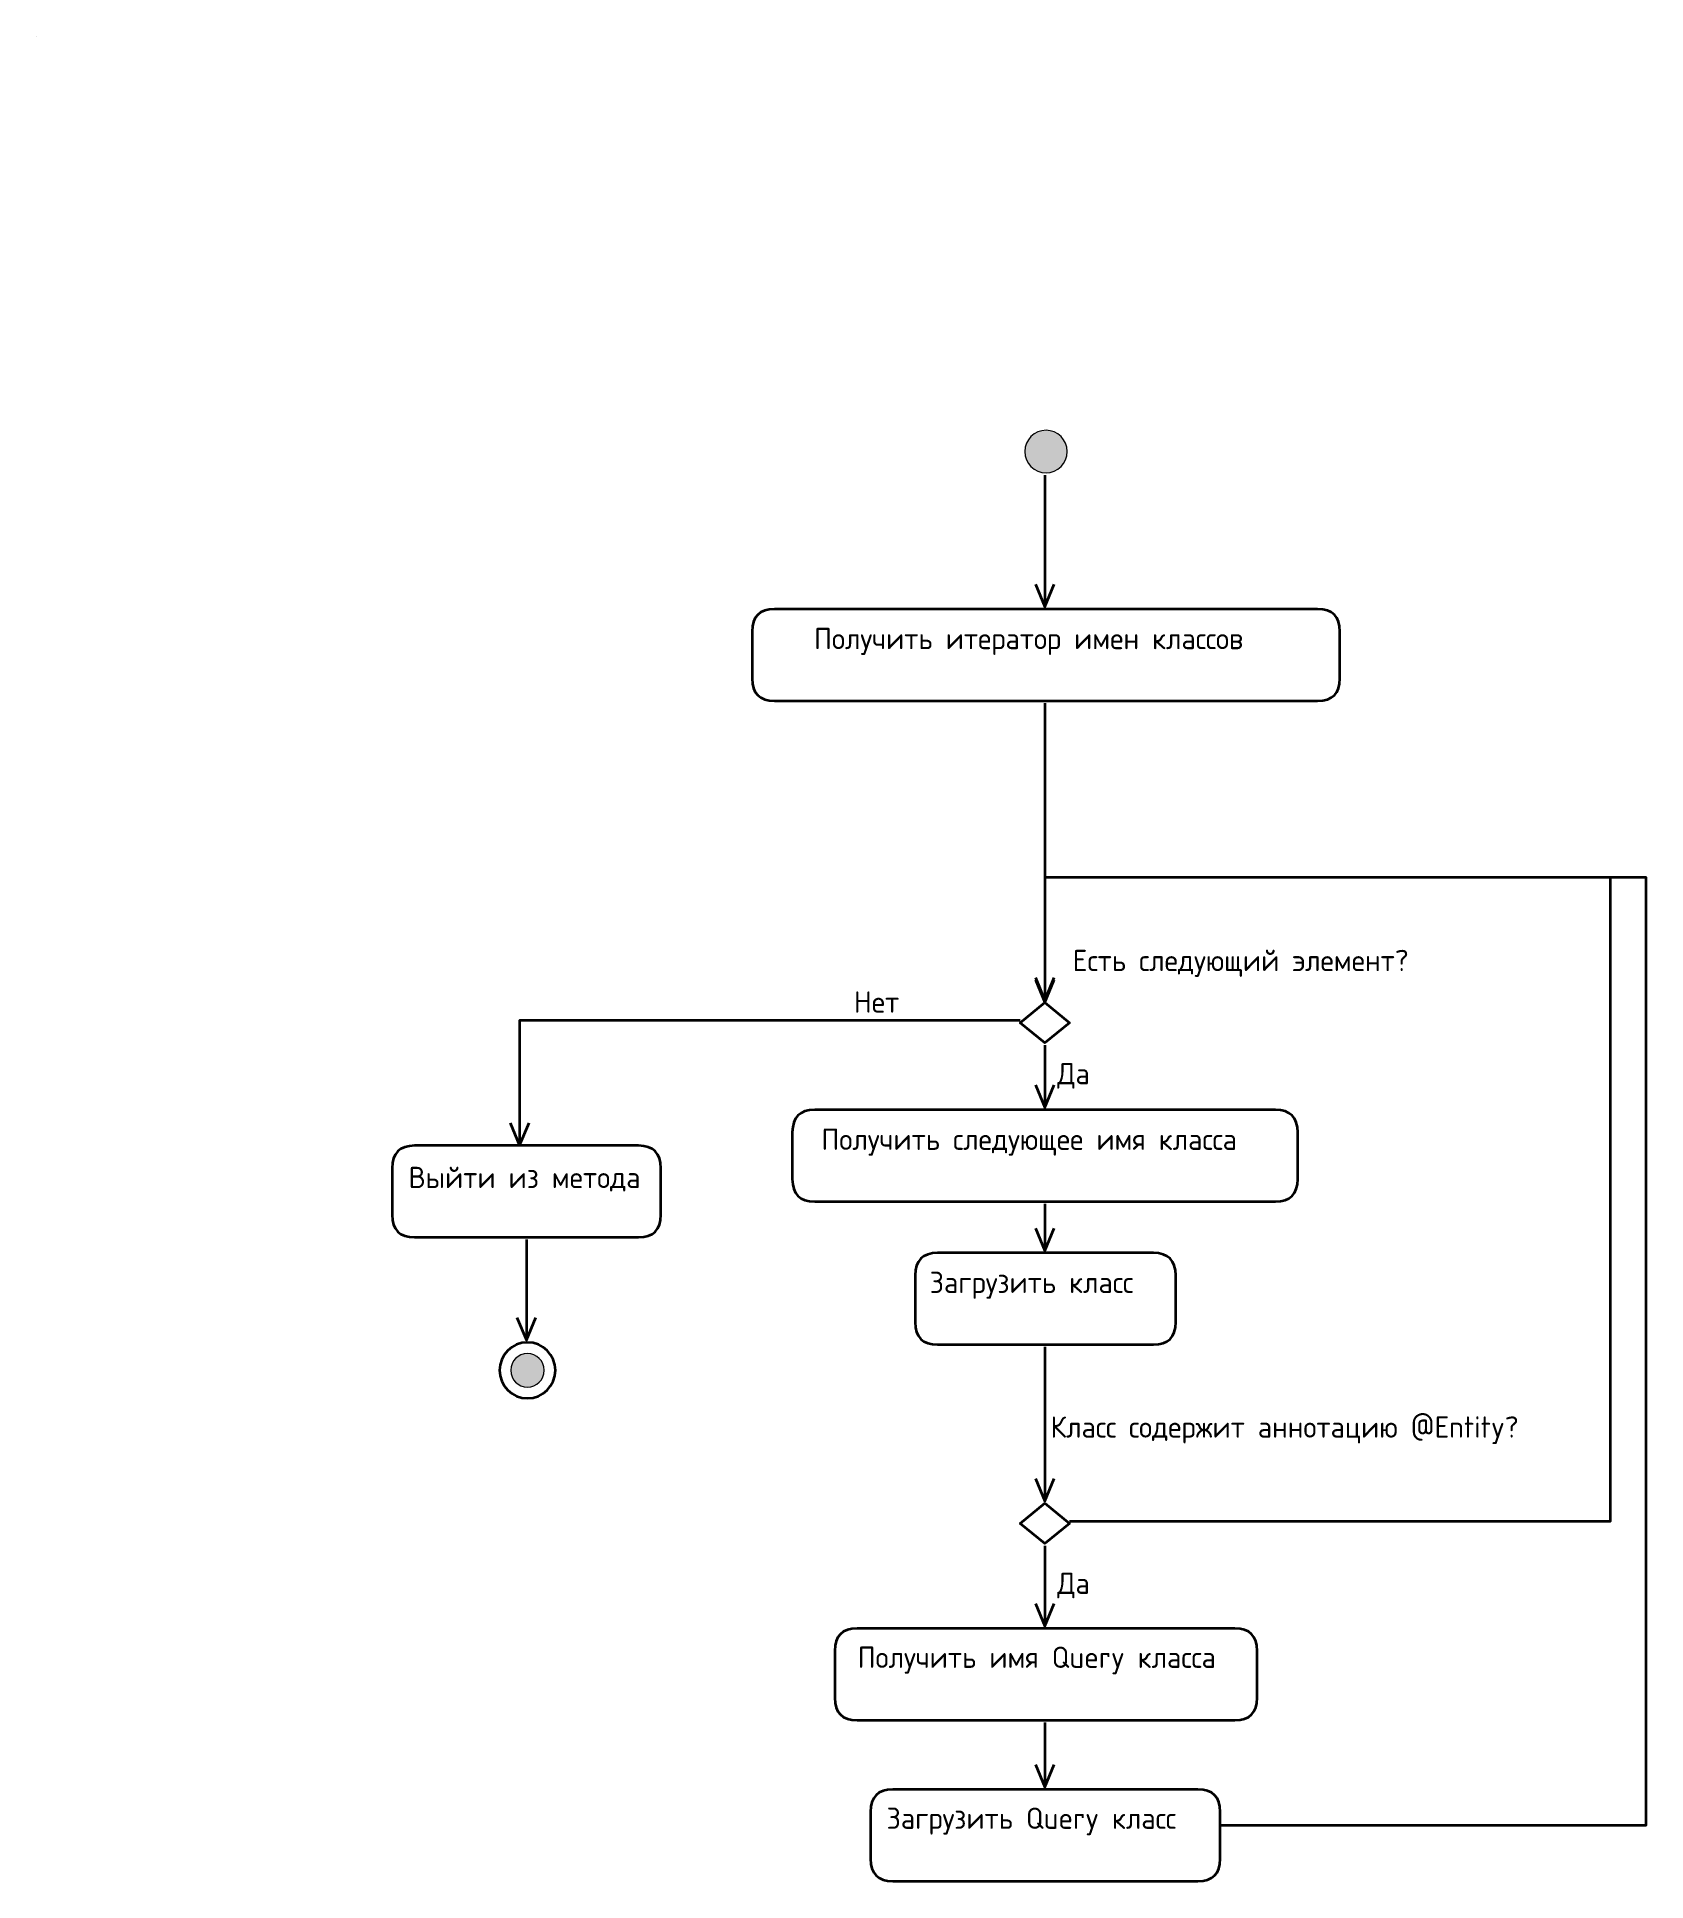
# Model space of a CAD drawing. Header units: inches. Extents: x -134 to 586, y 72 to 897.
import ezdxf

# ---------------------------------------------------------------- set-up
doc = ezdxf.new("R2010")
doc.units = ezdxf.units.IN
doc.header["$MEASUREMENT"] = 0
doc.layers.add('Слой 1', color=7, linetype='Continuous')

# ---------------------------------------------------------------- blocks, each defined once
blk = doc.blocks.new('block 3')
at = {"layer": 'Слой 1', "true_color": 0xffffff}
h = blk.add_hatch(color=7, dxfattribs=at)
h.dxf.hatch_style = 2
edge = h.paths.add_edge_path()
edge.add_spline(control_points=[(307.5, 711.5), (307.5, 716.75), (311.75, 721), (317, 721), (322.25, 721), (326.5, 716.75), (326.5, 711.5), (326.5, 706.25), (322.25, 702), (317, 702), (311.75, 702), (307.5, 706.25), (307.5, 711.5)], knot_values=[0, 0, 0, 0, 1, 1, 1, 2, 2, 2, 3, 3, 3, 4, 4, 4, 4], degree=3, periodic=0)
at = {"layer": 'Слой 1', "lineweight": 0}
blk.add_open_spline([(307.5, 711.5), (307.5, 716.75), (311.75, 721), (317, 721), (322.25, 721), (326.5, 716.75), (326.5, 711.5), (326.5, 706.25), (322.25, 702), (317, 702), (311.75, 702), (307.5, 706.25), (307.5, 711.5)], degree=3, knots=[0, 0, 0, 0, 1, 1, 1, 2, 2, 2, 3, 3, 3, 4, 4, 4, 4], dxfattribs=at)
blk = doc.blocks.new('block 4')
at = {"layer": 'Слой 1', "lineweight": 0}
blk.add_open_spline([(195.5, 641), (195.5, 641), (438.5, 641), (438.5, 641), (445.17, 641), (448.5, 637.67), (448.5, 631), (448.5, 631), (448.5, 610), (448.5, 610), (448.5, 603.33), (445.17, 600), (438.5, 600), (438.5, 600), (195.5, 600), (195.5, 600), (188.83, 600), (185.5, 603.33), (185.5, 610), (185.5, 610), (185.5, 631), (185.5, 631), (185.5, 637.67), (188.83, 641), (195.5, 641)], degree=3, knots=[0, 0, 0, 0, 1, 1, 1, 2, 2, 2, 3, 3, 3, 4, 4, 4, 5, 5, 5, 6, 6, 6, 7, 7, 7, 8, 8, 8, 8], dxfattribs=at)
blk = doc.blocks.new('block 5')
at = {"layer": 'Слой 1', "color": 7, "lineweight": 35, "true_color": 0xffffff}
blk.add_open_spline([(195.5, 641), (195.5, 641), (438.5, 641), (438.5, 641), (445.17, 641), (448.5, 637.67), (448.5, 631), (448.5, 631), (448.5, 610), (448.5, 610), (448.5, 603.33), (445.17, 600), (438.5, 600), (438.5, 600), (195.5, 600), (195.5, 600), (188.83, 600), (185.5, 603.33), (185.5, 610), (185.5, 610), (185.5, 631), (185.5, 631), (185.5, 637.67), (188.83, 641), (195.5, 641)], degree=3, knots=[0, 0, 0, 0, 1, 1, 1, 2, 2, 2, 3, 3, 3, 4, 4, 4, 5, 5, 5, 6, 6, 6, 7, 7, 7, 8, 8, 8, 8], dxfattribs=at)
blk = doc.blocks.new('block 7')
at = {"layer": 'Слой 1', "color": 7, "lineweight": 35, "true_color": 0xffffff}
blk.add_lwpolyline([(-134.5, 897), (-134.5, 897)], dxfattribs=at)
at = {"layer": 'Слой 1', "color": 7, "true_color": 0xffffff, "insert": (213.2, 620.5), "char_height": 9.52, "attachment_point": 7}
blk.add_mtext('\\fGOST Common|b0|i0|c0|p34;\\W1;Получить итератор имен классов', dxfattribs=at)
blk = doc.blocks.new('block 6')
at = {"layer": 'Слой 1'}
blk.add_blockref('block 7', (0, 0), dxfattribs=at)
blk = doc.blocks.new('block 8')
at = {"layer": 'Слой 1', "lineweight": 0}
blk.add_lwpolyline([(305.5, 456), (316.5, 465), (327.5, 456), (316.5, 447), (305.5, 456)], dxfattribs=at)
blk = doc.blocks.new('block 9')
at = {"layer": 'Слой 1', "color": 7, "lineweight": 35, "true_color": 0xffffff}
blk.add_lwpolyline([(305.5, 456), (316.5, 465), (327.5, 456), (316.5, 447), (305.5, 456), (305.5, 456)], dxfattribs=at)
blk = doc.blocks.new('block 10')
at = {"layer": 'Слой 1', "lineweight": 0}
blk.add_open_spline([(268.5, 353), (268.5, 353), (365.02, 353), (365.02, 353), (371.69, 353), (375.02, 349.67), (375.02, 343), (375.02, 343), (375.02, 322), (375.02, 322), (375.02, 315.33), (371.69, 312), (365.02, 312), (365.02, 312), (268.5, 312), (268.5, 312), (261.83, 312), (258.5, 315.33), (258.5, 322), (258.5, 322), (258.5, 343), (258.5, 343), (258.5, 349.67), (261.83, 353), (268.5, 353)], degree=3, knots=[0, 0, 0, 0, 1, 1, 1, 2, 2, 2, 3, 3, 3, 4, 4, 4, 5, 5, 5, 6, 6, 6, 7, 7, 7, 8, 8, 8, 8], dxfattribs=at)
blk = doc.blocks.new('block 11')
at = {"layer": 'Слой 1', "color": 7, "lineweight": 35, "true_color": 0xffffff}
blk.add_open_spline([(268.5, 353), (268.5, 353), (365.02, 353), (365.02, 353), (371.69, 353), (375.02, 349.67), (375.02, 343), (375.02, 343), (375.02, 322), (375.02, 322), (375.02, 315.33), (371.69, 312), (365.02, 312), (365.02, 312), (268.5, 312), (268.5, 312), (261.83, 312), (258.5, 315.33), (258.5, 322), (258.5, 322), (258.5, 343), (258.5, 343), (258.5, 349.67), (261.83, 353), (268.5, 353)], degree=3, knots=[0, 0, 0, 0, 1, 1, 1, 2, 2, 2, 3, 3, 3, 4, 4, 4, 5, 5, 5, 6, 6, 6, 7, 7, 7, 8, 8, 8, 8], dxfattribs=at)
blk = doc.blocks.new('block 13')
at = {"layer": 'Слой 1', "color": 7, "lineweight": 35, "true_color": 0xffffff}
blk.add_lwpolyline([(-134.5, 897), (-134.5, 897)], dxfattribs=at)
at = {"layer": 'Слой 1', "color": 7, "true_color": 0xffffff, "insert": (264.97, 332.5), "char_height": 9.52, "attachment_point": 7}
blk.add_mtext('\\fGOST Common|b0|i0|c0|p34;\\W1;Загрузить класс', dxfattribs=at)
blk = doc.blocks.new('block 12')
at = {"layer": 'Слой 1'}
blk.add_blockref('block 13', (0, 0), dxfattribs=at)
blk = doc.blocks.new('block 14')
at = {"layer": 'Слой 1', "lineweight": 0}
blk.add_lwpolyline([(305.5, 232), (316.5, 241), (327.5, 232), (316.5, 223), (305.5, 232)], dxfattribs=at)
blk = doc.blocks.new('block 15')
at = {"layer": 'Слой 1', "color": 7, "lineweight": 35, "true_color": 0xffffff}
blk.add_lwpolyline([(305.5, 232), (316.5, 241), (327.5, 232), (316.5, 223), (305.5, 232), (305.5, 232)], dxfattribs=at)
blk = doc.blocks.new('block 16')
at = {"layer": 'Слой 1', "color": 7, "lineweight": 35, "true_color": 0xffffff}
blk.add_lwpolyline([(316.5, 311), (316.5, 242)], dxfattribs=at)
blk = doc.blocks.new('block 17')
at = {"layer": 'Слой 1', "color": 7, "lineweight": 35, "true_color": 0xffffff}
blk.add_lwpolyline([(312.29, 252.16), (316.5, 242), (320.71, 252.16)], dxfattribs=at)
blk = doc.blocks.new('block 19')
at = {"layer": 'Слой 1', "color": 7, "lineweight": 35, "true_color": 0xffffff}
blk.add_lwpolyline([(-134.5, 897), (-134.5, 897)], dxfattribs=at)
at = {"layer": 'Слой 1', "color": 7, "true_color": 0xffffff, "insert": (319, 267.5), "char_height": 9.52, "attachment_point": 7}
blk.add_mtext('\\fGOST Common|b0|i0|c0|p34;\\W1;Класс содержит аннотацию @Entity?', dxfattribs=at)
blk = doc.blocks.new('block 18')
at = {"layer": 'Слой 1'}
blk.add_blockref('block 19', (0, 0), dxfattribs=at)
blk = doc.blocks.new('block 20')
at = {"layer": 'Слой 1', "lineweight": 0}
blk.add_open_spline([(232.5, 185), (232.5, 185), (401.46, 185), (401.46, 185), (408.12, 185), (411.46, 181.67), (411.46, 175), (411.46, 175), (411.46, 154), (411.46, 154), (411.46, 147.33), (408.12, 144), (401.46, 144), (401.46, 144), (232.5, 144), (232.5, 144), (225.83, 144), (222.5, 147.33), (222.5, 154), (222.5, 154), (222.5, 175), (222.5, 175), (222.5, 181.67), (225.83, 185), (232.5, 185)], degree=3, knots=[0, 0, 0, 0, 1, 1, 1, 2, 2, 2, 3, 3, 3, 4, 4, 4, 5, 5, 5, 6, 6, 6, 7, 7, 7, 8, 8, 8, 8], dxfattribs=at)
blk = doc.blocks.new('block 21')
at = {"layer": 'Слой 1', "color": 7, "lineweight": 35, "true_color": 0xffffff}
blk.add_open_spline([(232.5, 185), (232.5, 185), (401.46, 185), (401.46, 185), (408.12, 185), (411.46, 181.67), (411.46, 175), (411.46, 175), (411.46, 154), (411.46, 154), (411.46, 147.33), (408.12, 144), (401.46, 144), (401.46, 144), (232.5, 144), (232.5, 144), (225.83, 144), (222.5, 147.33), (222.5, 154), (222.5, 154), (222.5, 175), (222.5, 175), (222.5, 181.67), (225.83, 185), (232.5, 185)], degree=3, knots=[0, 0, 0, 0, 1, 1, 1, 2, 2, 2, 3, 3, 3, 4, 4, 4, 5, 5, 5, 6, 6, 6, 7, 7, 7, 8, 8, 8, 8], dxfattribs=at)
blk = doc.blocks.new('block 23')
at = {"layer": 'Слой 1', "color": 7, "lineweight": 35, "true_color": 0xffffff}
blk.add_lwpolyline([(-134.5, 897), (-134.5, 897)], dxfattribs=at)
at = {"layer": 'Слой 1', "color": 7, "true_color": 0xffffff, "insert": (232.71, 164.5), "char_height": 9.52, "attachment_point": 7}
blk.add_mtext('\\fGOST Common|b0|i0|c0|p34;\\W1;Получить имя Query класса', dxfattribs=at)
blk = doc.blocks.new('block 22')
at = {"layer": 'Слой 1'}
blk.add_blockref('block 23', (0, 0), dxfattribs=at)
blk = doc.blocks.new('block 24')
at = {"layer": 'Слой 1', "lineweight": 0}
blk.add_open_spline([(248.5, 113), (248.5, 113), (384.91, 113), (384.91, 113), (391.58, 113), (394.91, 109.67), (394.91, 103), (394.91, 103), (394.91, 82), (394.91, 82), (394.91, 75.33), (391.58, 72), (384.91, 72), (384.91, 72), (248.5, 72), (248.5, 72), (241.83, 72), (238.5, 75.33), (238.5, 82), (238.5, 82), (238.5, 103), (238.5, 103), (238.5, 109.67), (241.83, 113), (248.5, 113)], degree=3, knots=[0, 0, 0, 0, 1, 1, 1, 2, 2, 2, 3, 3, 3, 4, 4, 4, 5, 5, 5, 6, 6, 6, 7, 7, 7, 8, 8, 8, 8], dxfattribs=at)
blk = doc.blocks.new('block 25')
at = {"layer": 'Слой 1', "color": 7, "lineweight": 35, "true_color": 0xffffff}
blk.add_open_spline([(248.5, 113), (248.5, 113), (384.91, 113), (384.91, 113), (391.58, 113), (394.91, 109.67), (394.91, 103), (394.91, 103), (394.91, 82), (394.91, 82), (394.91, 75.33), (391.58, 72), (384.91, 72), (384.91, 72), (248.5, 72), (248.5, 72), (241.83, 72), (238.5, 75.33), (238.5, 82), (238.5, 82), (238.5, 103), (238.5, 103), (238.5, 109.67), (241.83, 113), (248.5, 113)], degree=3, knots=[0, 0, 0, 0, 1, 1, 1, 2, 2, 2, 3, 3, 3, 4, 4, 4, 5, 5, 5, 6, 6, 6, 7, 7, 7, 8, 8, 8, 8], dxfattribs=at)
blk = doc.blocks.new('block 27')
at = {"layer": 'Слой 1', "color": 7, "lineweight": 35, "true_color": 0xffffff}
blk.add_lwpolyline([(-134.5, 897), (-134.5, 897)], dxfattribs=at)
at = {"layer": 'Слой 1', "color": 7, "true_color": 0xffffff, "insert": (245.67, 92.5), "char_height": 9.52, "attachment_point": 7}
blk.add_mtext('\\fGOST Common|b0|i0|c0|p34;\\W1;Загрузить Query класс', dxfattribs=at)
blk = doc.blocks.new('block 26')
at = {"layer": 'Слой 1'}
blk.add_blockref('block 27', (0, 0), dxfattribs=at)
blk = doc.blocks.new('block 28')
at = {"layer": 'Слой 1', "color": 7, "lineweight": 35, "true_color": 0xffffff}
blk.add_lwpolyline([(316.5, 599), (316.5, 466)], dxfattribs=at)
blk = doc.blocks.new('block 29')
at = {"layer": 'Слой 1', "color": 7, "lineweight": 35, "true_color": 0xffffff}
blk.add_lwpolyline([(312.29, 476.16), (316.5, 466), (320.71, 476.16)], dxfattribs=at)
blk = doc.blocks.new('block 31')
at = {"layer": 'Слой 1', "color": 7, "lineweight": 35, "true_color": 0xffffff}
blk.add_lwpolyline([(-134.5, 897), (-134.5, 897)], dxfattribs=at)
at = {"layer": 'Слой 1', "color": 7, "true_color": 0xffffff, "insert": (328.93, 476.5), "char_height": 9.52, "attachment_point": 7}
blk.add_mtext('\\fGOST Common|b0|i0|c0|p34;\\W1;Есть следующий элемент?', dxfattribs=at)
blk = doc.blocks.new('block 30')
at = {"layer": 'Слой 1'}
blk.add_blockref('block 31', (0, 0), dxfattribs=at)
blk = doc.blocks.new('block 32')
at = {"layer": 'Слой 1', "lineweight": 0}
blk.add_open_spline([(34.5, 401), (34.5, 401), (134.65, 401), (134.65, 401), (141.32, 401), (144.65, 397.67), (144.65, 391), (144.65, 391), (144.65, 370), (144.65, 370), (144.65, 363.33), (141.32, 360), (134.65, 360), (134.65, 360), (34.5, 360), (34.5, 360), (27.83, 360), (24.5, 363.33), (24.5, 370), (24.5, 370), (24.5, 391), (24.5, 391), (24.5, 397.67), (27.83, 401), (34.5, 401)], degree=3, knots=[0, 0, 0, 0, 1, 1, 1, 2, 2, 2, 3, 3, 3, 4, 4, 4, 5, 5, 5, 6, 6, 6, 7, 7, 7, 8, 8, 8, 8], dxfattribs=at)
blk = doc.blocks.new('block 33')
at = {"layer": 'Слой 1', "color": 7, "lineweight": 35, "true_color": 0xffffff}
blk.add_open_spline([(34.5, 401), (34.5, 401), (134.65, 401), (134.65, 401), (141.32, 401), (144.65, 397.67), (144.65, 391), (144.65, 391), (144.65, 370), (144.65, 370), (144.65, 363.33), (141.32, 360), (134.65, 360), (134.65, 360), (34.5, 360), (34.5, 360), (27.83, 360), (24.5, 363.33), (24.5, 370), (24.5, 370), (24.5, 391), (24.5, 391), (24.5, 397.67), (27.83, 401), (34.5, 401)], degree=3, knots=[0, 0, 0, 0, 1, 1, 1, 2, 2, 2, 3, 3, 3, 4, 4, 4, 5, 5, 5, 6, 6, 6, 7, 7, 7, 8, 8, 8, 8], dxfattribs=at)
blk = doc.blocks.new('block 35')
at = {"layer": 'Слой 1', "color": 7, "lineweight": 35, "true_color": 0xffffff}
blk.add_lwpolyline([(-134.5, 897), (-134.5, 897)], dxfattribs=at)
at = {"layer": 'Слой 1', "color": 7, "true_color": 0xffffff, "insert": (31.82, 380.5), "char_height": 9.52, "attachment_point": 7}
blk.add_mtext('\\fGOST Common|b0|i0|c0|p34;\\W1;Выйти из метода', dxfattribs=at)
blk = doc.blocks.new('block 34')
at = {"layer": 'Слой 1'}
blk.add_blockref('block 35', (0, 0), dxfattribs=at)
blk = doc.blocks.new('block 36')
at = {"layer": 'Слой 1', "color": 7, "lineweight": 35, "true_color": 0xffffff}
blk.add_open_spline([(72.5, 300.5), (72.5, 307.4), (78.1, 313), (85, 313), (91.9, 313), (97.5, 307.4), (97.5, 300.5), (97.5, 293.6), (91.9, 288), (85, 288), (78.1, 288), (72.5, 293.6), (72.5, 300.5)], degree=3, knots=[0, 0, 0, 0, 1, 1, 1, 2, 2, 2, 3, 3, 3, 4, 4, 4, 4], dxfattribs=at)
blk = doc.blocks.new('block 37')
at = {"layer": 'Слой 1', "true_color": 0xffffff}
h = blk.add_hatch(color=7, dxfattribs=at)
h.dxf.hatch_style = 2
edge = h.paths.add_edge_path()
edge.add_spline(control_points=[(77.5, 300.5), (77.5, 304.64), (80.86, 308), (85, 308), (89.14, 308), (92.5, 304.64), (92.5, 300.5), (92.5, 296.36), (89.14, 293), (85, 293), (80.86, 293), (77.5, 296.36), (77.5, 300.5)], knot_values=[0, 0, 0, 0, 1, 1, 1, 2, 2, 2, 3, 3, 3, 4, 4, 4, 4], degree=3, periodic=0)
at = {"layer": 'Слой 1', "lineweight": 0}
blk.add_open_spline([(77.5, 300.5), (77.5, 304.64), (80.86, 308), (85, 308), (89.14, 308), (92.5, 304.64), (92.5, 300.5), (92.5, 296.36), (89.14, 293), (85, 293), (80.86, 293), (77.5, 296.36), (77.5, 300.5)], degree=3, knots=[0, 0, 0, 0, 1, 1, 1, 2, 2, 2, 3, 3, 3, 4, 4, 4, 4], dxfattribs=at)
blk = doc.blocks.new('block 38')
at = {"layer": 'Слой 1', "color": 7, "lineweight": 35, "true_color": 0xffffff}
blk.add_lwpolyline([(305.5, 457), (81.5, 457), (81.5, 401)], dxfattribs=at)
blk = doc.blocks.new('block 39')
at = {"layer": 'Слой 1', "color": 7, "lineweight": 35, "true_color": 0xffffff}
blk.add_lwpolyline([(77.29, 411.16), (81.5, 401), (85.71, 411.16)], dxfattribs=at)
blk = doc.blocks.new('block 41')
at = {"layer": 'Слой 1', "color": 7, "lineweight": 35, "true_color": 0xffffff}
blk.add_lwpolyline([(-134.5, 897), (-134.5, 897)], dxfattribs=at)
at = {"layer": 'Слой 1', "color": 7, "true_color": 0xffffff, "insert": (231, 460.5), "char_height": 9.52, "attachment_point": 7}
blk.add_mtext('\\fGOST Common|b0|i0|c0|p34;\\W1;Нет', dxfattribs=at)
blk = doc.blocks.new('block 40')
at = {"layer": 'Слой 1'}
blk.add_blockref('block 41', (0, 0), dxfattribs=at)
blk = doc.blocks.new('block 42')
at = {"layer": 'Слой 1', "lineweight": 0}
blk.add_open_spline([(213.5, 417), (213.5, 417), (419.62, 417), (419.62, 417), (426.28, 417), (429.62, 413.67), (429.62, 407), (429.62, 407), (429.62, 386), (429.62, 386), (429.62, 379.33), (426.28, 376), (419.62, 376), (419.62, 376), (213.5, 376), (213.5, 376), (206.83, 376), (203.5, 379.33), (203.5, 386), (203.5, 386), (203.5, 407), (203.5, 407), (203.5, 413.67), (206.83, 417), (213.5, 417)], degree=3, knots=[0, 0, 0, 0, 1, 1, 1, 2, 2, 2, 3, 3, 3, 4, 4, 4, 5, 5, 5, 6, 6, 6, 7, 7, 7, 8, 8, 8, 8], dxfattribs=at)
blk = doc.blocks.new('block 43')
at = {"layer": 'Слой 1', "color": 7, "lineweight": 35, "true_color": 0xffffff}
blk.add_open_spline([(213.5, 417), (213.5, 417), (419.62, 417), (419.62, 417), (426.28, 417), (429.62, 413.67), (429.62, 407), (429.62, 407), (429.62, 386), (429.62, 386), (429.62, 379.33), (426.28, 376), (419.62, 376), (419.62, 376), (213.5, 376), (213.5, 376), (206.83, 376), (203.5, 379.33), (203.5, 386), (203.5, 386), (203.5, 407), (203.5, 407), (203.5, 413.67), (206.83, 417), (213.5, 417)], degree=3, knots=[0, 0, 0, 0, 1, 1, 1, 2, 2, 2, 3, 3, 3, 4, 4, 4, 5, 5, 5, 6, 6, 6, 7, 7, 7, 8, 8, 8, 8], dxfattribs=at)
blk = doc.blocks.new('block 45')
at = {"layer": 'Слой 1', "color": 7, "lineweight": 35, "true_color": 0xffffff}
blk.add_lwpolyline([(-134.5, 897), (-134.5, 897)], dxfattribs=at)
at = {"layer": 'Слой 1', "color": 7, "true_color": 0xffffff, "insert": (216.51, 396.5), "char_height": 9.52, "attachment_point": 7}
blk.add_mtext('\\fGOST Common|b0|i0|c0|p34;\\W1;Получить следующее имя класса', dxfattribs=at)
blk = doc.blocks.new('block 44')
at = {"layer": 'Слой 1'}
blk.add_blockref('block 45', (0, 0), dxfattribs=at)
blk = doc.blocks.new('block 46')
at = {"layer": 'Слой 1', "color": 7, "lineweight": 35, "true_color": 0xffffff}
blk.add_lwpolyline([(84.5, 359), (84.5, 314)], dxfattribs=at)
blk = doc.blocks.new('block 47')
at = {"layer": 'Слой 1', "color": 7, "lineweight": 35, "true_color": 0xffffff}
blk.add_lwpolyline([(80.29, 324.16), (84.5, 314), (88.71, 324.16)], dxfattribs=at)
blk = doc.blocks.new('block 48')
at = {"layer": 'Слой 1', "color": 7, "lineweight": 35, "true_color": 0xffffff}
blk.add_lwpolyline([(316.5, 143), (316.5, 114)], dxfattribs=at)
blk = doc.blocks.new('block 49')
at = {"layer": 'Слой 1', "color": 7, "lineweight": 35, "true_color": 0xffffff}
blk.add_lwpolyline([(312.29, 124.16), (316.5, 114), (320.71, 124.16)], dxfattribs=at)
blk = doc.blocks.new('block 50')
at = {"layer": 'Слой 1', "color": 7, "lineweight": 35, "true_color": 0xffffff}
blk.add_lwpolyline([(316.5, 222), (316.5, 186)], dxfattribs=at)
blk = doc.blocks.new('block 51')
at = {"layer": 'Слой 1', "color": 7, "lineweight": 35, "true_color": 0xffffff}
blk.add_lwpolyline([(312.29, 196.16), (316.5, 186), (320.71, 196.16)], dxfattribs=at)
blk = doc.blocks.new('block 53')
at = {"layer": 'Слой 1', "color": 7, "lineweight": 35, "true_color": 0xffffff}
blk.add_lwpolyline([(-134.5, 897), (-134.5, 897)], dxfattribs=at)
at = {"layer": 'Слой 1', "color": 7, "true_color": 0xffffff, "insert": (322, 198.5), "char_height": 9.52, "attachment_point": 7}
blk.add_mtext('\\fGOST Common|b0|i0|c0|p34;\\W1;Да', dxfattribs=at)
blk = doc.blocks.new('block 52')
at = {"layer": 'Слой 1'}
blk.add_blockref('block 53', (0, 0), dxfattribs=at)
blk = doc.blocks.new('block 54')
at = {"layer": 'Слой 1', "color": 7, "lineweight": 35, "true_color": 0xffffff}
blk.add_lwpolyline([(316.5, 375), (316.5, 354)], dxfattribs=at)
blk = doc.blocks.new('block 55')
at = {"layer": 'Слой 1', "color": 7, "lineweight": 35, "true_color": 0xffffff}
blk.add_lwpolyline([(312.29, 364.16), (316.5, 354), (320.71, 364.16)], dxfattribs=at)
blk = doc.blocks.new('block 56')
at = {"layer": 'Слой 1', "color": 7, "lineweight": 35, "true_color": 0xffffff}
blk.add_lwpolyline([(316.5, 446), (316.5, 418)], dxfattribs=at)
blk = doc.blocks.new('block 57')
at = {"layer": 'Слой 1', "color": 7, "lineweight": 35, "true_color": 0xffffff}
blk.add_lwpolyline([(312.29, 428.16), (316.5, 418), (320.71, 428.16)], dxfattribs=at)
blk = doc.blocks.new('block 59')
at = {"layer": 'Слой 1', "color": 7, "lineweight": 35, "true_color": 0xffffff}
blk.add_lwpolyline([(-134.5, 897), (-134.5, 897)], dxfattribs=at)
at = {"layer": 'Слой 1', "color": 7, "true_color": 0xffffff, "insert": (322, 426.5), "char_height": 9.52, "attachment_point": 7}
blk.add_mtext('\\fGOST Common|b0|i0|c0|p34;\\W1;Да', dxfattribs=at)
blk = doc.blocks.new('block 58')
at = {"layer": 'Слой 1'}
blk.add_blockref('block 59', (0, 0), dxfattribs=at)
blk = doc.blocks.new('block 60')
at = {"layer": 'Слой 1', "color": 7, "lineweight": 35, "true_color": 0xffffff}
blk.add_lwpolyline([(394.5, 97), (585.5, 97), (585.5, 521), (316.5, 521), (316.5, 465)], dxfattribs=at)
blk = doc.blocks.new('block 61')
at = {"layer": 'Слой 1', "color": 7, "lineweight": 35, "true_color": 0xffffff}
blk.add_lwpolyline([(312.29, 475.16), (316.5, 465), (320.71, 475.16)], dxfattribs=at)
blk = doc.blocks.new('block 62')
at = {"layer": 'Слой 1', "color": 7, "lineweight": 35, "true_color": 0xffffff}
blk.add_lwpolyline([(327.5, 233), (569.5, 233), (569.5, 521), (316.5, 521), (316.5, 465)], dxfattribs=at)
blk = doc.blocks.new('block 63')
at = {"layer": 'Слой 1', "color": 7, "lineweight": 35, "true_color": 0xffffff}
blk.add_lwpolyline([(312.29, 475.16), (316.5, 465), (320.71, 475.16)], dxfattribs=at)
blk = doc.blocks.new('block 64')
at = {"layer": 'Слой 1', "color": 7, "lineweight": 35, "true_color": 0xffffff}
blk.add_lwpolyline([(316.5, 701), (316.5, 642)], dxfattribs=at)
blk = doc.blocks.new('block 65')
at = {"layer": 'Слой 1', "color": 7, "lineweight": 35, "true_color": 0xffffff}
blk.add_lwpolyline([(312.29, 652.16), (316.5, 642), (320.71, 652.16)], dxfattribs=at)
blk = doc.blocks.new('block 2')
at = {"layer": 'Слой 1'}
for name in ['block 6', 'block 12', 'block 18', 'block 22', 'block 26', 'block 30', 'block 34', 'block 40', 'block 44', 'block 52', 'block 58', 'block 3', 'block 64', 'block 65', 'block 4', 'block 5', 'block 28', 'block 60', 'block 62', 'block 29', 'block 61', 'block 63', 'block 8', 'block 9', 'block 38', 'block 56', 'block 57', 'block 42', 'block 43', 'block 39', 'block 32', 'block 33', 'block 54', 'block 55', 'block 46', 'block 10', 'block 11', 'block 47', 'block 36', 'block 37', 'block 16', 'block 17', 'block 14', 'block 15', 'block 50', 'block 51', 'block 20', 'block 21', 'block 48', 'block 49', 'block 24', 'block 25']:
    blk.add_blockref(name, (0, 0), dxfattribs=at)

msp = doc.modelspace()

# ---------------------------------------------------------------- block references
at = {"layer": 'Слой 1'}
msp.add_blockref('block 2', (0, 0), dxfattribs=at)

doc.saveas('drawing.dxf')
